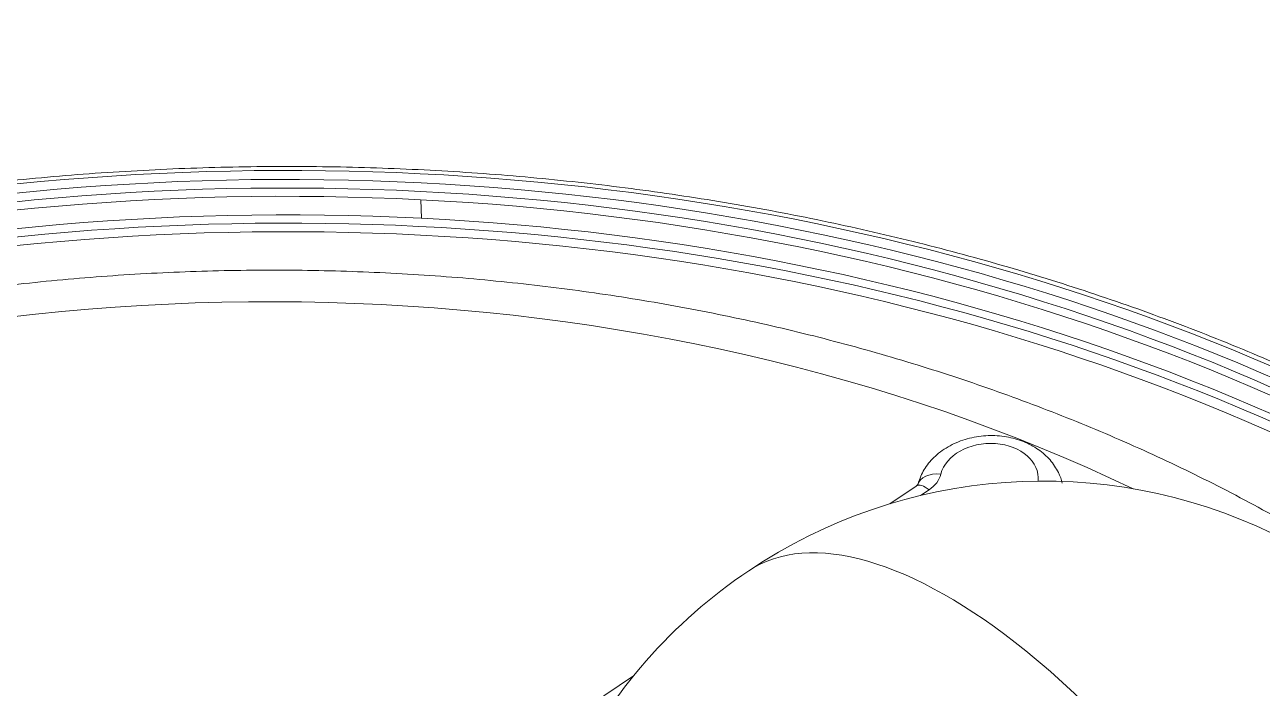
# Model space of a CAD drawing. Header units: millimetres. Extents: x 409 to 2276, y 1039 to 1674.
# Drawn here: x 1991.1 to 2041.5, y 1506.9 to 1533.9 of the extents above; entities that cross this region are included whole.
import ezdxf

# ---------------------------------------------------------------- set-up
doc = ezdxf.new("R2010")
doc.units = ezdxf.units.MM
doc.layers.add('粗实线层', color=7, linetype='Continuous', lineweight=35)

msp = doc.modelspace()

# ---------------------------------------------------------------- linework, layer by layer
at = {"layer": '粗实线层', "lineweight": 20}
for p, q in [((2007.299, 1526.059), (2007.27, 1526.812)), ((2027.443, 1515.136), (2026.367, 1514.412)), ((2027.968, 1514.984), (2027.626, 1514.754)), ((2015.932, 1507.4), (2011.335, 1504.31))]:
    msp.add_line(p, q, dxfattribs=at)
for start, end in [(4.7353, 123.9045), (123.9045, 153.6538)]:
    msp.add_arc((2032.619, 1493.841), 21.5, start, end, dxfattribs=at)
for centre, major_axis, ratio, start_param, end_param in [((1999.382, 1468.706), (80.064, 3.876), 0.734481, 0.688241, 2.259038), ((1999.447, 1467.35), (-79.486, -3.848), 0.734481, 3.83135, 5.39948), ((1999.447, 1467.35), (79.012, 3.825), 0.734481, 0.688241, 2.259038), ((1999.382, 1468.706), (-80.562, -3.9), 0.734481, 3.829834, 5.40063), ((1999.382, 1468.706), (79.59, 3.853), 0.734481, 0.686725, 2.260188), ((1999.397, 1468.385), (79.565, 3.852), 0.734481, 0.688241, 2.259038), ((1999.432, 1467.672), (79.51, 3.849), 0.734481, 0.688241, 2.259038), ((1999.119, 1474.129), (-65.923, -3.191), 0.734481, 4.078314, 5.142603), ((2030.417, 1515.404), (-1.998, -0.097), 0.734481, 3.032848, 6.067577), ((2028.483, 1514.945), (0.971, -0.239), 0.662917, 1.765954, 3.14126), ((2026.975, 1515.788), (1.498, 0.073), 0.734481, 5.40063, 6.067577), ((2028.001, 1514.306), (0.558, -0.83), 0.431052, 3.141583, 3.165686), ((2028.001, 1514.306), (0.558, -0.83), 0.431052, 2.190613, 3.141582), ((2032.619, 1493.841), (-11.993, 17.844), 0.431052, 5.332205, 6.283165), ((2032.619, 1493.841), (11.993, -17.844), 0.431052, 0.751861, 2.190613)]:
    msp.add_ellipse(centre, major_axis=major_axis, ratio=ratio, start_param=start_param, end_param=end_param, dxfattribs=at)
for points, knots in [([(2060.117, 1509.352), (2059.661, 1509.721), (2058.325, 1510.775), (2056.025, 1512.457), (2053.164, 1514.35), (2050.178, 1516.138), (2047.075, 1517.814), (2043.862, 1519.377), (2040.545, 1520.821), (2037.134, 1522.143), (2033.635, 1523.341), (2030.058, 1524.412), (2026.409, 1525.353), (2022.698, 1526.163), (2018.933, 1526.838), (2015.123, 1527.378), (2011.277, 1527.782), (2007.403, 1528.049), (2003.511, 1528.177), (1999.609, 1528.167), (1995.707, 1528.019), (1991.814, 1527.733), (1987.937, 1527.31), (1984.088, 1526.75), (1980.273, 1526.055), (1976.503, 1525.227), (1972.786, 1524.268), (1969.13, 1523.179), (1965.544, 1521.963), (1962.037, 1520.623), (1958.615, 1519.162), (1955.288, 1517.584), (1952.063, 1515.891), (1949.002, 1514.12), (1946.92, 1512.799), (1945.864, 1512.093), (1945.735, 1512.007)], [0, 0, 0, 0, 0.016168, 0.046826, 0.077488, 0.108152, 0.138818, 0.169486, 0.200154, 0.230823, 0.261492, 0.292161, 0.32283, 0.353499, 0.384168, 0.414836, 0.445504, 0.476172, 0.50684, 0.537508, 0.568176, 0.598844, 0.629512, 0.660181, 0.690849, 0.721518, 0.752188, 0.782858, 0.813528, 0.844199, 0.874871, 0.905543, 0.936215, 0.966888, 0.995944, 1, 1, 1, 1]), ([(2051.195, 1507.746), (2050.757, 1508.1), (2049.487, 1509.1), (2047.301, 1510.682), (2044.589, 1512.445), (2041.755, 1514.095), (2038.807, 1515.63), (2035.751, 1517.045), (2032.598, 1518.337), (2029.356, 1519.501), (2026.033, 1520.535), (2022.639, 1521.437), (2019.183, 1522.204), (2015.673, 1522.835), (2012.12, 1523.327), (2008.533, 1523.68), (2004.922, 1523.893), (2001.295, 1523.965), (1997.663, 1523.896), (1994.035, 1523.687), (1990.421, 1523.338), (1986.83, 1522.85), (1983.272, 1522.223), (1979.756, 1521.46), (1976.292, 1520.563), (1972.889, 1519.533), (1969.555, 1518.374), (1966.822, 1517.293), (1965.207, 1516.594), (1964.659, 1516.349)], [0, 0, 0, 0, 0.020592, 0.05887, 0.09717, 0.1355, 0.173854, 0.212223, 0.250604, 0.288991, 0.327382, 0.365772, 0.404162, 0.442549, 0.480935, 0.519318, 0.557699, 0.596079, 0.634459, 0.67284, 0.711223, 0.749609, 0.787999, 0.826394, 0.864795, 0.903202, 0.941615, 0.980035, 1, 1, 1, 1]), ([(2033.398, 1515.254), (2033.366, 1515.402), (2033.23, 1515.741), (2032.919, 1516.22), (2032.429, 1516.653), (2031.823, 1516.976), (2031.122, 1517.171), (2030.368, 1517.219), (2029.608, 1517.112), (2028.891, 1516.85), (2028.289, 1516.452), (2027.838, 1515.957), (2027.609, 1515.519), (2027.53, 1515.255), (2027.512, 1515.184)], [0, 0, 0, 0, 0.062967, 0.147906, 0.234378, 0.323853, 0.416136, 0.510162, 0.605222, 0.70145, 0.799, 0.885992, 0.969769, 1, 1, 1, 1]), ([(2027.519, 1515.205), (2027.519, 1515.205), (2027.515, 1515.191), (2027.468, 1515.155), (2027.443, 1515.136)], [0, 0, 0, 0, 0.583874, 1, 1, 1, 1])]:
    msp.add_open_spline(points, degree=3, knots=knots, dxfattribs=at)

doc.saveas('drawing.dxf')
